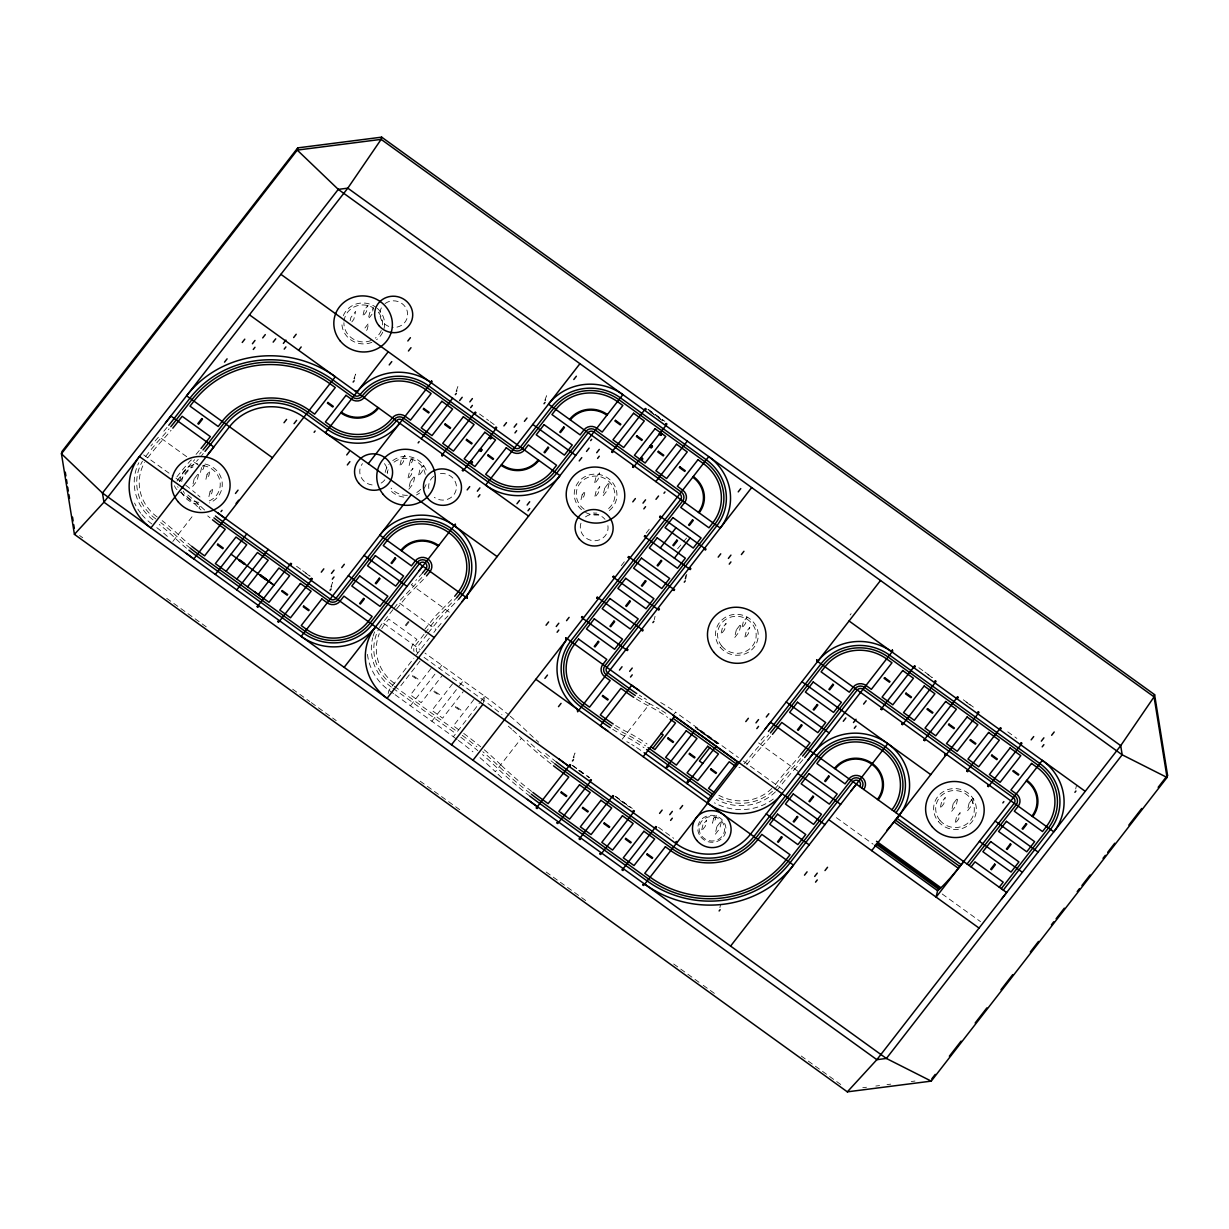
<?xml version="1.0" encoding="UTF-8"?>
<svg xmlns="http://www.w3.org/2000/svg" width="1229" height="1229" viewBox="0 0 1229 1229"><rect width="100%" height="100%" fill="white"/><g stroke="black" fill="none" stroke-linecap="round" stroke-linejoin="round"><path stroke-width="0.75" stroke-dasharray="5 3.75" d="M201.602 467.558L200.435 472.566L203.399 468.756L204.567 463.748L202.585 466.298M350.173 320.677L350.91 317.466L355.657 311.352L353.814 319.371L350.956 323.043M353.891 378.732L355.673 374.108L354.52 379.1M372.725 311.06L373.462 307.895L369.714 312.719L368.239 319.064L372.003 314.24M330.862 586.955L332.629 582.331L331.477 587.324M456.097 391.329L457.864 386.705L456.712 391.682M388.195 693.494L388.932 690.268L413.82 658.222M544.785 400.408L546.552 395.784L545.399 400.777M483.304 702.681L484.779 696.244L424.973 653.106M573.221 757.648L574.988 753.024L573.835 758.016M654.274 619.631L655.042 616.313M685.029 578.844L685.813 575.51M685.659 579.212L686.811 574.22M716.492 743.622L717.091 742.608L716.876 743.576L696.858 729.135M719.887 907.632L720.655 904.298M1075.682 788.987L1076.45 785.669M172.843 541.451L193.153 515.304M200.972 509.912A55.259 15.286 37.8 0 1 198.868 507.915L201.833 504.12M364.936 327.989L368.685 323.166L367.225 329.495L365.351 331.922M392.911 609.676L382.803 622.688L420.379 649.788M394.033 608.232L398.519 602.44L436.095 629.54L433.852 632.428M396.598 608.954L407.598 595.358L424.758 578.029M408.366 621.382L404.433 626.452L405.171 626.974L409.088 621.905M424.788 629.279L435.773 615.698L452.948 598.354M423.99 634.348L415.003 645.916A6.667 6.36 13 0 0 413.989 651.447M425.111 632.904L437.785 617.142L456.712 597.724M427.124 634.348L417.015 647.36A4.163 3.979 13 0 0 417.921 652.952M428.245 632.904L439.798 618.602L458.724 599.168M416.447 654.842L419.55 650.832M421.501 648.344L429.351 638.22M400.854 685.705L420.333 660.618M431.072 668.361L410.44 694.923L421.178 702.665L441.81 676.104M410.409 705.753L436.433 672.232M439.383 668.438L441.841 665.273M452.549 683.846L431.917 710.408L442.64 718.151L463.272 691.589M431.871 721.239L457.91 687.718M459.385 685.813L463.318 680.758M474.01 699.332L453.378 725.893L458.755 729.765M395.062 694.692L453.347 736.724L479.387 703.203M480.846 701.298L484.779 696.244M646.177 533.156L649.511 528.869M621.244 565.709L625.699 559.978M512.831 730.195A110.502 30.571 37.8 0 1 521.403 738.199L495.348 771.72A110.502 30.571 37.8 0 0 478.849 756.741M622.181 739.213L649.695 703.787A55.259 15.286 37.8 0 1 659.159 709.01M673.093 715.37L675.551 712.206L738.429 757.556M695.829 728.351L695.645 727.507M717.29 743.837L717.828 743.146L697.012 728.49M850.115 614.976L851.113 613.67M400.331 600.136L422.745 576.57M437.908 627.236L443.162 621.014M677.594 548.779L682.218 543.264M683.37 541.881L686.827 537.749M422.484 573.037L415.755 580.58M444.821 619.186L447.986 615.959M412.714 583.529L411.3 584.774L450.889 613.317M862.773 1087.726L866.491 1087.25M875.816 1086.052L879.549 1085.576M887 1084.623L890.733 1084.147M911.242 1081.52L914.975 1081.044M648.19 409.334L664.874 421.378M647.898 409.441L663.291 420.548M649.557 411.07L663.199 420.917M650.832 412.314L656.993 416.754M658.529 417.86L663.153 421.194M918.846 667.716L923.394 671.003M924.915 672.094L932.488 677.563M963.29 699.777L967.853 703.065M969.358 704.156L975.427 708.534M1007.749 731.854L1016.859 738.414M927.818 674.506L932.442 677.84M966.148 702.158L970.756 705.477M479.464 413.973L488.574 420.533M490.094 421.639L496.163 426.017M798.159 771.397L758.57 742.854A55.259 6.744 -54.2 0 0 766.681 733.544M836.381 817.669L873.189 844.215M942.197 893.99L980.527 921.642M743.315 761.089L782.904 789.632M695.798 727.307L718.55 743.714M697.166 729.043L716.891 743.268M186.7 456.696L158.94 436.679A55.259 6.744 -54.2 0 0 154.239 441.964M198.53 465.223L191.156 459.907A55.259 6.744 -54.2 0 0 175.901 478.142A9.171 8.741 13 0 0 175.255 479.095M143.685 454.914L172.936 475.992M175.901 478.142L182.153 482.659M424.051 657.377L482.321 699.409A110.502 30.571 37.8 0 1 501.939 714.495M296.573 566.292L301.12 569.565M302.641 570.671L310.23 576.14M572.637 765.421L589.336 777.45M615.591 796.392L632.274 808.421M658.529 827.363L673.692 838.301M305.575 573.098L310.184 576.432M572.361 765.529L589.29 777.742M615.299 796.5L630.692 807.607M578.567 770.445L584.635 774.808M619.984 800.309L629.094 806.885M394.401 686.32L457.28 731.67M392.927 688.209L455.805 733.575M393.541 693.586L388.932 690.268A53.339 50.85 13 0 1 367.363 653.198M79.593 535.506L82.712 537.749M166.683 598.323L208.684 628.603M292.656 689.177L309.769 701.529M311.321 702.65L336.208 720.593M420.18 781.168L462.165 811.447M546.152 872.022L588.138 902.301M673.676 963.997L701.667 984.199M703.218 985.32L715.662 994.292M801.2 1055.988L841.635 1085.146M205.074 464.04A21.415 20.417 13 0 1 222.157 482.214A21.415 20.417 13 0 1 209.544 502.922M198.606 504.32A21.415 20.417 13 0 1 181.37 491.892M179.68 481.384A21.415 20.417 13 0 1 197.654 463.732M203.015 465.668A19.372 18.466 13 0 1 220.022 481.584A19.372 18.466 13 0 1 208.715 501.125M198.837 502.384A19.372 18.466 13 0 1 183.244 491.139M181.708 481.63A19.372 18.466 13 0 1 193.122 466.928M385.061 303.578A13.918 13.273 13 0 1 407.091 310.66A13.918 13.273 13 0 1 392.251 327.313M388.733 326.422A13.918 13.273 13 0 1 382.557 306.052M377.303 308.341A21.415 20.417 13 0 1 376.612 339.68M371.849 342.353A21.415 20.417 13 0 1 341.862 322.582M343.306 315.653A21.415 20.417 13 0 1 375.859 307.204M381.251 330.509A19.372 18.466 13 0 1 375.337 338.129M371.02 340.541A19.372 18.466 13 0 1 343.905 322.674M344.012 321.061A19.372 18.466 13 0 1 373.247 307.834M378.302 312.166A19.372 18.466 13 0 1 382.449 325.839M453.347 736.739A110.502 30.571 37.8 0 1 457.08 739.474M458.325 740.396A110.502 30.571 37.8 0 1 472.965 751.825M484.779 696.259A110.502 30.571 37.8 0 1 509.129 715.263M510.281 716.261A110.502 30.571 37.8 0 1 526.811 731.24A110.502 30.571 37.8 0 0 538.717 742.239M384.846 479.817A13.918 13.273 13 0 1 379.239 484.026M372.126 484.933A13.918 13.273 13 0 1 362.432 463.656M384.462 463.625A13.918 13.273 13 0 1 387.442 473.457M440.412 473.611A13.918 13.273 13 0 1 456.036 490.217A13.918 13.273 13 0 1 434.329 497.361M428.813 488.543A13.918 13.273 13 0 1 433.837 476.253M426.064 484.625A21.415 20.417 13 0 1 423.375 489.265M419.519 493.044A21.415 20.417 13 0 1 416.431 494.964M403.819 497.115A21.415 20.417 13 0 1 389.485 489.311M385.184 472.428A21.415 20.417 13 0 1 388.902 464.393M392.758 460.598A21.415 20.417 13 0 1 426.893 472.366M420.687 489.311A19.372 18.466 13 0 1 415.448 493.228M407.413 495.318A19.372 18.466 13 0 1 391.068 488.113M387.181 472.842A19.372 18.466 13 0 1 388.118 469.77M394.033 462.15A19.372 18.466 13 0 1 425.234 474.379M607.909 525.689A13.918 13.273 13 0 1 592.67 540.637A13.918 13.273 13 0 1 581.225 522.371M585.48 516.902A13.918 13.273 13 0 1 605.006 519.329M581.517 509.697A21.415 20.417 13 0 1 580.365 479.924A21.415 20.417 13 0 1 611.443 481.184A21.415 20.417 13 0 1 608.969 510.803M598.861 514.874A21.415 20.417 13 0 1 582.961 510.834M584.174 509.282A19.372 18.466 13 0 1 581.056 482.091A19.372 18.466 13 0 1 609.538 482.06A19.372 18.466 13 0 1 607.694 509.252M596.879 513.077A19.372 18.466 13 0 1 593.499 512.939M660.664 702.512A55.259 15.286 37.8 0 1 675.551 712.206M646.515 699.455A55.259 15.286 37.8 0 1 644.119 698.103M641.692 696.674A55.259 15.286 37.8 0 1 639.218 695.153M649.695 703.802A55.259 15.286 37.8 0 1 637.759 697.058M661.632 710.531A55.259 15.286 37.8 0 1 666.61 713.772M636.284 698.948A55.259 15.286 37.8 0 0 648.221 705.692A55.259 15.286 37.8 0 1 667.654 717.398M614.177 727.414A55.259 15.286 37.8 0 0 626.114 734.159A55.259 15.286 37.8 0 1 645.548 745.865M612.703 729.319A55.259 15.286 37.8 0 0 624.639 736.063A55.259 15.286 37.8 0 1 644.073 747.754M615.652 725.525A55.259 15.286 37.8 0 0 627.589 732.269A55.259 15.286 37.8 0 1 647.022 743.96M626.821 741.655A55.259 15.286 37.8 0 1 629.217 743.007M631.66 744.436A55.259 15.286 37.8 0 1 634.118 745.957M636.607 747.539A55.259 15.286 37.8 0 1 641.615 750.919M771.827 788.465A44.167 42.109 13 0 1 718.796 795.255M775.53 784.317A55.259 6.744 -54.2 0 1 790.785 766.066A55.259 6.744 -54.2 0 0 800.632 754.652M774.654 789.11A46.671 44.49 13 0 0 777.542 785.761A55.259 6.744 -54.2 0 1 792.797 767.526A55.259 6.744 -54.2 0 0 802.645 756.096M772.549 791.169A46.671 44.49 13 0 1 717.598 797.329M746.571 764.853A9.171 8.741 13 0 0 747.34 763.992A55.259 6.744 -54.2 0 1 762.61 745.742M740.165 767.418A9.171 8.741 13 0 1 738.967 767.357M744.129 763.716A6.667 6.36 13 0 0 745.327 762.533A55.259 6.744 -54.2 0 1 760.597 744.298A55.259 6.744 -54.2 0 0 768.693 735.003M776.513 790.739A49.175 46.871 13 0 0 779.555 787.221A55.259 6.744 -54.2 0 1 794.81 768.97M775.422 791.845A49.175 46.871 13 0 1 716.399 799.388M773.302 799.065A53.339 50.85 13 0 1 714.402 802.844M802.906 759.676A55.259 6.744 -54.2 0 1 794.794 768.985M770.706 736.448A55.259 6.744 -54.2 0 1 762.594 745.757M392.865 685.214A46.671 44.49 13 0 1 378.824 628.818M379.531 627.543A46.671 44.49 13 0 1 381.927 623.856M394.34 683.309A44.167 42.109 13 0 1 379.285 633.688M381.727 628.726A44.167 42.109 13 0 1 384.815 624.132L388.748 619.078L416.923 639.403L412.99 644.457A9.171 8.741 13 0 0 411.223 649.803M529.899 796.162A110.502 30.571 37.8 0 1 497.791 768.555A110.502 30.571 37.8 0 0 482.459 754.575M530.145 793.304A110.502 30.571 37.8 0 1 499.266 766.666A110.502 30.571 37.8 0 0 482.782 751.687M460.783 737.231A110.502 30.571 37.8 0 1 477.789 750.627M462.258 735.326A110.502 30.571 37.8 0 1 476.898 746.771M531.619 791.415A110.502 30.571 37.8 0 1 500.741 764.761M554.955 763.9A110.502 30.571 37.8 0 1 527.057 740.304M556.43 761.995A110.502 30.571 37.8 0 1 543.187 751.349M551.038 763.885A110.502 30.571 37.8 0 1 521.373 738.199M501.724 777.727A110.502 30.571 37.8 0 1 495.348 771.72M508.33 726.201A110.502 30.571 37.8 0 1 511.725 729.196M463.732 733.436A110.502 30.571 37.8 0 1 480.739 746.833M484.257 749.782A110.502 30.571 37.8 0 1 500.771 764.761M391.39 687.103A49.175 46.871 13 0 1 372.71 637.697M373.109 636.207A49.175 46.871 13 0 1 374.63 631.86M145.698 456.374A55.259 6.744 -54.2 0 1 160.968 438.123A55.259 6.744 -54.2 0 0 169.064 428.829M147.71 457.818A55.259 6.744 -54.2 0 1 162.981 439.567A55.259 6.744 -54.2 0 0 171.077 430.273M157.235 516.994A44.167 42.109 13 0 1 144.623 462.411M155.76 518.884A46.671 44.49 13 0 1 142.441 461.213M176.961 489.664A9.171 8.741 13 0 1 174.503 485.747M178.097 487.345A6.667 6.36 13 0 1 177.59 486.653M177.068 481.031A6.667 6.36 13 0 1 177.913 479.587A55.259 6.744 -54.2 0 1 193.168 461.351M179.634 481.476A4.163 3.979 13 0 1 179.926 481.046A55.259 6.744 -54.2 0 1 195.181 462.795A55.259 6.744 -54.2 0 0 198.268 459.385M153.01 519.836A49.175 46.871 13 0 1 138.8 462.734M151.843 523.953A53.339 50.85 13 0 1 141.796 514.552M140.72 513.215A53.339 50.85 13 0 1 134.575 503.045M186.501 548.226A55.259 15.286 37.8 0 1 175.286 538.287A55.259 15.286 37.8 0 0 159.248 524.491M190.372 548.272A55.259 15.286 37.8 0 1 176.761 536.382A55.259 15.286 37.8 0 0 160.722 522.586M191.847 546.383A55.259 15.286 37.8 0 1 178.236 534.492A55.259 15.286 37.8 0 0 162.197 520.697M204.628 510.02A55.259 15.286 37.8 0 1 200.342 506.025A55.259 15.286 37.8 0 0 186.747 494.135M210.082 517.87A55.259 15.286 37.8 0 1 207.716 515.903M180.356 492.245A55.259 15.286 37.8 0 1 198.883 507.915M185.763 485.286A55.259 15.286 37.8 0 1 195.442 492.983M197.746 494.964A55.259 15.286 37.8 0 1 200.004 496.962M156.79 527.64A55.259 15.286 37.8 0 1 168.557 537.442M203.277 453.501A55.259 6.744 -54.2 0 1 201.556 455.56M201.264 452.057A55.259 6.744 -54.2 0 1 199.544 454.1M194.674 459.707A55.259 6.744 -54.2 0 1 193.153 461.367M199.252 450.597A55.259 6.744 -54.2 0 1 195.857 454.622M150.844 445.973A55.259 6.744 -54.2 0 1 152.565 443.93M167.052 427.369A55.259 6.744 -54.2 0 1 163.657 431.394M194.197 478.849L192.354 486.868L197.101 480.754L198.96 472.735L194.197 478.849M207.04 474.44L205.888 479.448L208.853 475.638L210.005 470.63L207.04 474.44M210.036 491.769L208.884 496.777L211.849 492.967L213.001 487.959L210.036 491.769M364.214 310.154L362.755 316.498L366.503 311.659L367.963 305.33L364.214 310.154M401.176 460.153L399.717 466.498L403.465 461.658L404.925 455.329L401.176 460.153M410.286 460.675L409.119 465.683L412.084 461.858L413.251 456.85L410.286 460.675M409.196 473.073L407.736 479.402L411.485 474.578L412.959 468.234L409.196 473.073M410.378 481.63L408.52 489.649L413.267 483.535L415.125 475.515L410.378 481.63M419.826 470.016L418.367 476.345L422.115 471.521L423.59 465.176L419.826 470.016M582.131 494.841L580.933 500.034L584.005 496.07L585.204 490.878L582.131 494.841M595.835 477.697L594.375 484.042L598.124 479.202L599.583 472.873L595.835 477.697M596.05 491.37L594.59 497.699L598.339 492.875L599.813 486.53L596.05 491.37M604.729 488.051L602.871 496.07L607.633 489.956L609.476 481.937L604.729 488.051M722.329 628.142L720.87 634.487L724.618 629.647L726.078 623.303L722.329 628.142M736.34 629.832L734.481 637.851L739.243 631.737L741.087 623.702L736.34 629.832M743.268 621.966L741.809 628.311L745.557 623.472L747.017 617.142L743.268 621.966M746.049 632.182L744.59 638.512L748.338 633.688L749.798 627.343L746.049 632.182M702.896 824.889L701.436 831.234L705.185 826.395L706.644 820.066L702.896 824.889M713.619 818.453L712.513 823.2L715.324 819.574L716.43 814.827L713.619 818.453M716.906 826.579L715.048 834.599L719.795 828.484L721.653 820.465L716.906 826.579M941.506 802.322L940.047 808.667L943.795 803.827L945.255 797.483L941.506 802.322M953.212 803.674L951.369 811.693L956.116 805.579L957.975 797.56L953.212 803.674M956.408 817.454L954.933 823.799L958.697 818.975L960.156 812.63L956.408 817.454M969.128 803.105L967.284 811.125L972.031 805.01L973.89 796.991L969.128 803.105M412.975 675.489L412.437 676.18L417.799 680.052L418.336 679.36L412.975 675.489M434.436 690.975L433.914 691.666L439.275 695.537L439.813 694.846L434.436 690.975M455.913 706.46L455.375 707.151L460.752 711.023L461.274 710.331L455.913 706.46M938.341 821.525A21.415 20.417 13 0 0 974.92 816.839A21.415 20.417 13 0 0 951.738 788.741A21.415 20.417 13 0 0 938.341 821.525M939.939 820.327A19.372 18.466 13 0 0 973.015 816.102A19.372 18.466 13 0 0 952.045 790.693A19.372 18.466 13 0 0 939.939 820.327M700.853 837.026A14.133 13.473 13 0 0 724.987 833.938A14.133 13.473 13 0 0 709.686 815.395A14.133 13.473 13 0 0 700.853 837.026M701.897 836.242A12.782 12.182 13 0 0 723.743 833.446A12.782 12.182 13 0 0 709.901 816.686A12.782 12.182 13 0 0 701.897 836.242M720.209 647.268A21.415 20.417 13 0 0 756.787 642.598A21.415 20.417 13 0 0 733.605 614.5A21.415 20.417 13 0 0 720.209 647.268M721.792 646.085A19.372 18.466 13 0 0 754.883 641.845A19.372 18.466 13 0 0 733.913 616.436A19.372 18.466 13 0 0 721.792 646.085"/><path stroke-width="1.5" d="M297.756 147.879L297.249 150.092L61.45 453.747L74.416 534.354L847.334 1091.844L931.244 1081.121L1167.043 777.465L1167.55 775.253L1154.584 694.646L381.666 137.156L297.756 147.879L61.957 451.535L61.45 453.747L102.468 493.029L886.386 1058.461L931.244 1081.121M258.52 606.296L257.921 607.31L257.26 606.465M257.184 606.773L257.798 605.774M381.666 137.156L381.144 139.369L347.792 188.16L103.943 502.185L74.416 534.354M291.565 563.742L290.966 564.756L290.305 563.911M290.228 564.219L290.843 563.22M279.26 621.259L278.66 622.258L278 621.428M277.923 621.736L278.537 620.737M312.304 578.705L311.705 579.704L311.045 578.874M310.968 579.182L311.582 578.183M442.947 455.083L442.332 456.082L441.672 455.237M441.61 455.56L442.21 454.546M475.992 412.529L475.377 413.528L474.717 412.683M474.655 413.005L475.254 412.007M463.686 470.046L463.072 471.045L462.427 470.2M462.35 470.523L462.949 469.509M471.245 463.794L472.474 462.227L470.799 461.013L472.474 462.227M480.478 448.631L482.183 449.722L480.923 451.412L479.279 450.091L480.923 451.412M488.958 437.708L490.632 438.922L491.877 437.232M496.731 427.492L496.117 428.491L495.456 427.646M495.395 427.969L495.994 426.955M613.179 451.535L612.564 452.533L611.904 451.704M611.842 452.011L612.441 451.012M537.641 807.622L537.027 808.621L536.366 807.776M536.305 808.098L536.904 807.084M582.869 617.019L582.269 618.033L581.609 617.188M581.532 617.496L582.147 616.497M598.062 597.463L597.448 598.477L596.787 597.632M596.726 597.939L597.325 596.941M646.224 408.98L645.609 409.979L644.948 409.149M644.872 409.457L645.486 408.458M633.918 466.498L633.304 467.496L632.643 466.651M632.582 466.974L633.181 465.975M570.671 765.068L570.072 766.066L569.411 765.221M614.316 576.539L613.701 577.538L613.041 576.693M569.334 765.544L569.949 764.546M612.979 577.015L613.578 576.017M558.381 822.57L557.766 823.584L557.106 822.739M557.044 823.046L557.643 822.047M641.446 460.368C645.271 458.786 638.235 456.082 642.675 458.786M651.186 447.755C647.253 444.452 652.015 450.183 652.399 446.173L650.74 444.975L652.399 446.173M629.494 556.983L628.895 557.981L628.234 557.136M628.157 557.459L628.772 556.46M660.864 435.373L659.22 434.052L660.864 435.373L662.078 433.791M666.963 423.944L666.348 424.942L665.688 424.097M665.626 424.42L666.226 423.421M645.747 536.044L645.148 537.058L644.488 536.213M644.411 536.52L645.025 535.521M591.426 780.031L590.811 781.029L590.15 780.185M590.074 780.507L590.688 779.493M580.58 838.593L579.965 839.591L579.305 838.746M579.243 839.069L579.842 838.055M628.004 649.573L627.389 650.571L626.744 649.742M626.667 650.049L627.266 649.05M660.941 516.487L660.326 517.501L659.666 516.656M659.604 516.963L660.203 515.965M643.182 630.016L642.583 631.03L641.922 630.185M641.845 630.492L642.46 629.494M613.624 796.039L613.01 797.037L612.349 796.192M612.288 796.515L612.887 795.516M601.319 853.556L600.704 854.554L600.044 853.709M599.982 854.017L600.582 853.018M659.435 609.092L658.836 610.091L658.176 609.246M658.099 609.569L658.713 608.555M674.629 589.536L674.014 590.534L673.369 589.69M673.292 590.012L673.891 589.014M634.364 811.002L633.749 812L633.089 811.155M633.027 811.478L633.626 810.464M690.882 568.597L690.268 569.611L689.623 568.766M689.546 569.073L690.145 568.075M623.518 869.564L622.903 870.562L622.243 869.717M622.181 870.04L622.78 869.041M706.06 549.04L705.461 550.054L704.801 549.209M704.724 549.517L705.338 548.518M666.625 766.619L667.27 767.464L667.885 766.466M667.147 765.944L667.808 766.773M656.563 827.009L655.948 828.008L655.287 827.163M655.226 827.486L655.825 826.487M644.257 884.527L643.643 885.525L642.997 884.68M642.921 885.003L643.52 883.989M688.086 782.12L687.364 781.583M687.288 781.905L687.887 780.891M688.624 781.429L687.825 781.214M676.764 842.664L676.027 842.126M675.965 842.449L676.564 841.435M677.302 841.973L676.488 841.757M737.968 762.118A4.163 3.979 13 0 1 737.508 761.826L708.518 799.157L707.597 803.167A53.339 50.85 13 0 0 781.982 793.657M882.314 708.826L881.7 709.824L881.055 708.979M880.978 709.302L881.577 708.303M915.359 666.272L914.745 667.27L914.084 666.441M914.023 666.748L914.622 665.749M903.054 723.789L902.439 724.787L901.794 723.942M901.717 724.265L902.316 723.251M936.099 681.235L935.484 682.233L934.839 681.388M934.762 681.711L935.361 680.712M925.253 739.797L924.638 740.795L923.993 739.966M923.916 740.273L924.515 739.274M958.297 697.242L957.683 698.241L957.038 697.411M956.961 697.719L957.56 696.72M945.454 755.451L944.732 754.913M944.655 755.236L945.27 754.222M945.992 754.76L945.193 754.545M979.037 712.206L978.422 713.204L977.777 712.359M977.7 712.682L978.299 711.683M963.705 861.575L958.374 868.304A61.127 7.466 -54.2 0 1 940.922 887.753L937.589 890.672L936.114 897.109L1042.3 760.352A53.339 50.85 13 0 1 1053.806 831.818L817.638 661.463A53.339 50.85 13 0 1 892.008 651.954L750.535 834.138A53.339 50.85 13 0 1 676.15 843.662L139.415 456.512A53.339 50.85 13 0 0 150.906 527.963L229.5 426.755A53.339 50.85 13 0 1 303.886 417.23L497.115 556.614M968.191 770.767L967.592 771.766L966.931 770.936M966.854 771.244L967.469 770.245M1001.236 728.213L1000.621 729.212L999.976 728.382M999.899 728.689L1000.498 727.691M988.93 785.73L988.331 786.729L987.67 785.884M987.594 786.207L988.208 785.208M1021.975 743.176L1021.376 744.175L1020.715 743.33M1020.638 743.653L1021.253 742.654M1154.584 694.646L1154.062 696.858L1120.71 745.65L876.861 1059.675L847.334 1091.844M224.523 362.14L227.088 358.853M242.236 342.461L244.786 339.173M252.421 343.751L254.987 340.448M253.266 349.466L254.971 347.269M262.714 337.898L265.28 334.595M273.161 342.123L275.726 338.835M283.361 343.413L285.911 340.11M284.206 349.128L285.911 346.931M293.654 337.56L296.204 334.257M298.601 350.265L301.166 346.962M284.007 422.73L286.572 419.427M221.02 511.617L222.034 510.327M235.476 493.459L238.042 490.156M294.054 423.636L296.604 420.349M236.076 503.46L238.641 500.172M314.117 432.316L315.116 431.01M353.122 382.065L354.136 380.775M355.335 391.175L356.594 391.022L356.072 391.713M215.321 574.435L246.752 533.939M388.241 351.755L325.362 432.716A53.339 50.85 13 0 0 399.732 423.206M226.09 571.347L246.722 544.77L235.983 537.027L215.352 563.604L269.028 602.318L289.66 575.74L278.922 567.998L258.29 594.575M389.209 364.921L391.774 361.618M407.844 340.986L410.409 337.683M408.443 350.987L410.993 347.699M236.828 579.089L257.46 552.512L268.199 560.255L247.551 586.832M236.782 589.92L268.229 549.424M346.732 454.945L349.282 451.642M347.331 464.946L349.881 461.658M258.259 605.405L289.691 564.91M368.301 463.702L431.179 382.726A53.339 50.85 13 0 0 356.794 392.235M455.329 394.647L456.328 393.357M279.72 620.891L311.167 580.395M418.137 442.901L419.15 441.595M421.209 438.692L452.641 398.211M321.276 572.161L323.826 568.858M459.631 400.593L462.196 397.29M331.461 573.436L334.027 570.148M332.306 579.151L334.011 576.954M469.831 401.868L472.382 398.58M341.754 567.583L344.32 564.28M470.676 407.598L472.382 405.401M330.094 590.289L331.093 588.983M411.239 494.672L301.197 636.376A53.339 50.85 13 0 0 375.582 626.851A53.339 50.85 13 0 0 387.074 698.318L622.873 394.663A53.339 50.85 13 0 0 548.503 404.172L720.255 528.071A53.339 50.85 13 0 0 708.749 456.604L472.95 760.259M442.67 454.177L474.117 413.697M464.147 469.662L495.579 429.182M503.921 425.91L506.486 422.607M514.121 427.185L516.672 423.897M467.158 489.91L469.724 486.623M514.966 432.915L516.672 430.703M524.414 421.332L526.98 418.044M544.017 403.742L545.015 402.436M477.344 491.201L479.909 487.898M344.135 667.347L454.177 525.643A53.339 50.85 13 0 1 465.683 597.094L462.073 601.596M579.934 363.692L485.609 485.148A53.339 50.85 13 0 0 559.994 475.638L280.888 274.313M478.204 496.915L479.909 494.719M573.805 379.515L576.37 376.212M516.948 503.767L519.514 500.464M527.149 505.042L529.699 501.755M527.994 510.757L529.699 508.56M590.673 440.612L591.687 439.306M579.212 460.921L581.778 457.634M586.525 451.427L589.09 448.124M596.71 452.702L599.276 449.415M597.571 458.417L599.276 456.22M612.902 450.628L644.349 410.148M634.379 466.114L665.811 425.633M632.797 501.862L635.362 498.559M451.489 744.774L482.92 704.278M655.84 481.599L687.288 441.119M546.06 625.238L548.626 621.935M642.997 503.137L645.548 499.85M643.842 508.867L645.548 506.655M556.245 626.513L558.811 623.226M655.979 499.312L658.544 496.009M663.983 493.244L664.981 491.953M557.106 632.244L558.811 630.047M566.554 620.66L569.104 617.373M544.908 678.377L547.473 675.074M660.296 547.98L676.027 527.733M558.488 706.66L561.054 703.372M674.383 558.15L690.114 537.903M738.23 491.877L740.78 488.589M751.687 487.575L578.782 710.254A53.339 50.85 13 0 1 567.276 638.803L824.92 824.628M652.876 622.596L653.889 621.306M684.261 582.177L685.275 580.871M619.477 670.066L622.028 666.763M629.663 671.341L632.228 668.054M718.182 557.136L720.747 553.833M630.508 677.056L632.228 674.859M728.382 558.412L730.932 555.109M572.453 760.966L573.451 759.676M631.691 685.26L600.244 725.74A55.259 15.286 37.8 0 0 607.756 730.886M729.227 564.126L730.932 561.93M741.364 554.571L743.929 551.283M558.842 822.201L590.273 781.721M580.303 837.686L611.75 797.206M643.182 756.711L674.629 716.23M652.876 748.154L663.199 734.881L660.956 733.252M665.58 768.171L694.569 730.856M601.78 853.172L633.212 812.692M709.732 747.708L699.409 760.997L702.773 763.424M659.574 813.398L662.124 810.095M687.057 783.672L716.031 746.341M623.241 868.657L654.688 828.177M669.759 814.673L672.324 811.386M745.788 721.592L748.353 718.289M670.604 820.388L672.309 818.191M680.052 808.82L682.617 805.517M755.989 722.867L758.539 719.579M756.834 728.597L758.539 726.385M766.281 717.014L768.847 713.726M880.517 580.487L644.718 884.143A106.693 101.684 13 0 0 793.473 865.108L535.844 679.284M810.065 750.75L857.227 690.022A4.163 3.979 13 0 1 863.035 689.269L1013.326 797.682A4.163 3.979 13 0 1 1014.217 803.259L967.054 863.987M843.278 721.269L845.829 717.982M863.603 704.079L866.153 700.791M853.464 722.56L856.029 719.257M854.309 728.275L856.014 726.078M719.119 910.966L720.133 909.66M882.038 707.919L913.485 667.439M730.594 946.084L887.799 743.653A53.339 50.85 13 0 1 899.29 815.119L893.959 821.848A61.127 7.466 -54.2 0 1 886.754 830.435M903.515 723.405L934.962 682.925M804.503 875.156L807.069 871.853M814.689 876.431L817.254 873.128M924.991 738.89L956.423 698.41M815.549 882.145L817.254 879.949M824.997 870.578L827.547 867.275M871.699 850.652L977.9 713.895M967.93 769.861L999.361 729.381M989.391 785.346L1020.838 744.866M1031.146 739.858L1033.697 736.57M1041.332 741.148L1043.897 737.846M1042.177 746.863L1043.897 744.666M1051.64 735.28L1054.19 731.992M1002.849 802.921L1003.847 801.631M969.066 865.446L1016.229 804.718A6.667 6.36 13 0 0 1014.801 795.777L864.509 687.38A6.667 6.36 13 0 0 855.2 688.563L808.052 749.291A55.259 6.744 -54.2 0 1 802.645 756.096M971.079 866.891L975.012 861.836L1003.202 882.161L999.269 887.215M1074.914 792.321L1075.928 791.015M1001.282 888.675L1048.445 827.947A46.671 44.49 13 0 0 1038.367 765.406L888.091 657.008A46.671 44.49 13 0 0 823 665.335L775.837 726.062A55.259 6.744 -54.2 0 1 770.429 732.868M1003.294 890.119L1050.457 829.391A49.175 46.871 13 0 0 1039.842 763.516L889.566 655.118A49.175 46.871 13 0 0 820.987 663.89L773.824 724.618A55.259 6.744 -54.2 0 1 768.417 731.424M931.751 1078.908L935.269 1074.376M949.356 1056.233L961.078 1041.132M975.165 1023.004L986.887 1007.903M1000.959 989.775L1012.696 974.658M1030.301 951.999L1038.505 941.429M1051.409 924.807L1053.76 921.781M1056.11 918.77L1064.314 908.185M1077.218 891.578L1079.569 888.552M1081.919 885.525L1090.123 874.956M1103.027 858.334L1105.378 855.323M1107.728 852.296L1114.764 843.232M1128.836 825.105L1141.741 808.482M1158.164 787.328L1167.55 775.253M899.29 815.119L896.847 818.237L961.262 864.694M422.73 566.123L419.135 570.625M422.484 573.037L426.094 568.551A4.163 3.979 13 0 0 425.188 562.959A4.163 3.979 13 0 0 419.381 563.712L372.218 624.44A49.175 46.871 13 0 1 303.655 633.212L196.302 555.785A55.259 15.286 37.8 0 1 188.897 550.177M424.497 574.496L428.107 569.995A6.667 6.36 13 0 0 426.663 561.069A6.667 6.36 13 0 0 417.368 562.252L370.206 622.98A46.671 44.49 13 0 1 305.13 631.307L197.777 553.88A55.259 15.286 37.8 0 1 190.372 548.272M426.509 575.94L430.119 571.454A9.171 8.741 13 0 0 428.138 559.164A9.171 8.741 13 0 0 415.356 560.808L411.423 565.862L383.248 545.538L387.181 540.483A44.167 42.109 13 0 1 448.769 532.603A44.167 42.109 13 0 1 458.294 591.779L454.699 596.265M456.712 597.724L460.307 593.223A46.671 44.49 13 0 0 450.244 530.698A46.671 44.49 13 0 0 385.169 539.024L338.006 599.752A6.667 6.36 13 0 1 328.711 600.95L221.358 523.523A55.259 15.286 37.8 0 1 213.954 517.916M458.724 599.168L462.319 594.682A49.175 46.871 13 0 0 451.719 528.808A49.175 46.871 13 0 0 383.156 537.58L335.993 598.308A4.163 3.979 13 0 1 330.186 599.045L222.833 521.618A55.259 15.286 37.8 0 1 215.428 516.011M849.07 620.983L1085.238 791.322M532.771 424.42L575.71 455.391M661.601 517.332L704.54 548.303M645.87 537.58L688.808 568.551M630.154 557.828L673.093 588.799M801.922 681.711L930.737 774.623M995.152 821.08L1038.09 852.05M249.441 314.808L528.562 516.119M614.439 578.06L657.377 609.031M786.191 701.959L829.129 732.93M979.421 841.327L1022.359 872.298M598.723 598.308L641.661 629.279M895.403 820.05L959.803 866.506M893.959 821.848L958.374 868.304M582.992 618.556L625.93 649.526M797.698 773.41L840.636 804.38M876.507 841.297L940.922 887.753M877.076 843.309L939.939 888.659M876.139 844.123L939.017 889.473M874.71 845.322L937.589 890.672M828.761 819.682L979.052 928.079M673.093 715.37L737.508 761.826M673.154 718.366L736.033 763.731A6.667 6.36 13 0 0 736.77 764.192M670.143 719.165L675.52 723.036L654.888 749.598L650.633 746.541M272.454 457.726L186.562 395.784A106.693 101.684 13 0 1 335.333 376.75L193.844 558.949A55.259 15.286 37.8 0 1 186.439 553.342M465.683 597.094L379.792 535.153A53.339 50.85 13 0 1 454.177 525.643M766.251 813.905L809.189 844.876M713.926 792.198L708.565 788.327L729.196 761.75L734.558 765.621A9.171 8.741 13 0 0 735.572 766.251M648.052 747.631L712.451 794.088M646.577 749.536L710.976 795.993M644.119 752.686L708.518 799.157M364.076 555.4L407.014 586.371M348.36 575.648L434.236 637.59M231.037 554.187L273.975 585.158A162.013 44.828 37.8 0 1 267.016 579.98L264.742 578.26M254.434 591.548L256.707 593.269A162.013 44.828 37.8 0 0 263.667 598.446M65.275 472.151L65.89 475.9M66.489 479.648L67.088 483.412M67.687 487.16L68.302 490.909M68.901 494.657L69.5 498.406M72.526 517.148L73.126 520.896M73.725 524.645L74.324 528.393M531.374 794.257A110.502 30.571 37.8 0 0 541.298 801.646L648.651 879.088A100.025 95.34 13 0 0 788.112 861.237L850.99 780.277A6.667 6.36 13 0 1 860.285 779.078A6.667 6.36 13 0 1 861.729 788.019M532.848 792.367A110.502 30.571 37.8 0 0 542.772 799.741L548.134 803.628L568.766 777.066L563.404 773.195A110.502 30.571 37.8 0 1 553.48 765.79M529.899 796.162A110.502 30.571 37.8 0 0 539.823 803.536L647.176 880.978A102.514 97.721 13 0 0 790.124 862.697L853.003 781.721A4.163 3.979 13 0 1 858.81 780.983A4.163 3.979 13 0 1 859.716 786.56M527.441 799.326A110.502 30.571 37.8 0 0 537.365 806.7L568.812 766.235A110.502 30.571 37.8 0 1 558.888 758.831M554.955 763.9A110.502 30.571 37.8 0 0 564.879 771.274L672.232 848.717A60.006 57.195 13 0 0 755.896 838.009L818.775 757.033A46.671 44.49 13 0 1 883.866 748.722A46.671 44.49 13 0 1 893.929 811.248M556.43 761.995A110.502 30.571 37.8 0 0 566.354 769.385L673.707 846.827A57.517 54.813 13 0 0 753.884 836.565L816.763 755.589A49.175 46.871 13 0 1 885.341 746.817A49.175 46.871 13 0 1 895.941 812.692M891.916 809.788A44.167 42.109 13 0 0 882.391 750.612A44.167 42.109 13 0 0 820.803 758.493L816.87 763.547L845.045 783.872L848.978 778.817A9.171 8.741 13 0 1 861.759 777.189A9.171 8.741 13 0 1 863.741 789.464M835.244 768.924A26.224 24.995 13 0 1 871.807 764.238A26.224 24.995 13 0 1 877.46 799.357M834.522 768.386A27.13 25.855 13 0 1 872.344 763.547A27.13 25.855 13 0 1 878.197 799.895M856.352 784.148A61.127 7.466 -54.2 0 1 851.175 790.677M887.799 743.653A53.339 50.85 13 0 0 813.414 753.162A55.259 6.744 -54.2 0 1 808.006 759.968M1026.323 780.937A26.224 24.995 13 0 1 1031.976 816.056M1026.845 780.246A27.13 25.855 13 0 1 1032.698 816.594M401.637 550.899A26.224 24.995 13 0 1 438.185 546.229M400.9 550.377A27.13 25.855 13 0 1 438.722 545.538M377.902 407.46A26.224 24.995 13 0 1 341.339 412.13M378.624 407.982A27.13 25.855 13 0 1 340.802 412.821M538.164 459.892A26.224 24.995 13 0 1 501.601 464.562M538.886 460.414A27.13 25.855 13 0 1 501.063 465.253M570.333 419.934A26.224 24.995 13 0 1 606.88 415.248M569.595 419.396A27.13 25.855 13 0 1 607.418 414.557M692.772 477.19A26.224 24.995 13 0 1 698.425 512.309M693.31 476.499A27.13 25.855 13 0 1 699.147 512.846M635.27 695.46A55.259 15.286 37.8 0 1 627.758 690.314L606.281 674.829A6.667 6.36 13 0 1 604.852 665.903L714.894 524.199A46.671 44.49 13 0 0 704.832 461.658L618.94 399.717A46.671 44.49 13 0 0 553.864 408.043L522.417 448.539A6.667 6.36 13 0 1 513.123 449.722L427.246 387.78A46.671 44.49 13 0 0 362.171 396.107A6.667 6.36 13 0 1 352.861 397.29L331.4 381.804A100.025 95.34 13 0 0 191.939 399.655L176.208 419.903A55.259 6.744 -54.2 0 1 170.816 426.693M636.745 693.571A55.259 15.286 37.8 0 1 629.233 688.409L607.756 672.939A4.163 3.979 13 0 1 606.865 667.347L716.906 525.643A49.175 46.871 13 0 0 706.291 459.769L620.415 397.827A49.175 46.871 13 0 0 551.852 406.599L520.405 447.079A4.163 3.979 13 0 1 514.598 447.832L428.721 385.891A49.175 46.871 13 0 0 360.143 394.663A4.163 3.979 13 0 1 354.336 395.4L332.875 379.915A102.514 97.721 13 0 0 189.927 398.196L174.195 418.444A55.259 6.744 -54.2 0 1 168.803 425.249M611.689 725.832A55.259 15.286 37.8 0 1 604.176 720.67L582.7 705.2A46.671 44.49 13 0 1 572.637 642.675L682.679 500.971A6.667 6.36 13 0 0 681.25 492.03L595.358 430.089A6.667 6.36 13 0 0 586.064 431.271L554.632 471.767A46.671 44.49 13 0 1 489.541 480.093L403.665 418.152A6.667 6.36 13 0 0 394.371 419.335A46.671 44.49 13 0 1 329.28 427.661L307.818 412.176A60.006 57.195 13 0 0 224.139 422.884L208.423 443.131A55.259 6.744 -54.2 0 1 203.015 449.922M613.163 723.927A55.259 15.286 37.8 0 1 605.651 718.781L600.29 714.909L620.922 688.348L626.283 692.219A55.259 15.286 37.8 0 0 633.795 697.365M610.214 727.722A55.259 15.286 37.8 0 1 602.702 722.575L581.225 707.09A49.175 46.871 13 0 1 570.625 641.215L680.666 499.512A4.163 3.979 13 0 0 679.775 493.935L593.899 431.978A4.163 3.979 13 0 0 588.077 432.731L556.645 473.211A49.175 46.871 13 0 1 488.067 481.983L402.19 420.041A4.163 3.979 13 0 0 396.383 420.794A49.175 46.871 13 0 1 327.805 429.566L306.344 414.081A57.517 54.813 13 0 0 226.151 424.328L210.436 444.575A55.259 6.744 -54.2 0 1 205.028 451.381M639.188 690.406A55.259 15.286 37.8 0 1 631.691 685.244M810.065 750.75A55.259 6.744 -54.2 0 1 804.657 757.556M765.068 728.997A55.259 6.744 -54.2 0 0 770.475 722.191L1006.643 892.546A61.127 7.466 -54.2 0 1 1001.466 899.075M772.442 734.327A55.259 6.744 -54.2 0 0 777.849 727.522L781.782 722.452L809.972 742.792L806.04 747.846A55.259 6.744 -54.2 0 1 800.632 754.652M225.291 518.454A55.259 15.286 37.8 0 1 217.886 512.846M191.847 546.383A55.259 15.286 37.8 0 0 199.252 551.975L204.613 555.861L225.245 529.284L219.883 525.413A55.259 15.286 37.8 0 1 212.479 519.806M165.439 422.822A55.259 6.744 -54.2 0 0 170.846 416.017L213.785 447.003A55.259 6.744 -54.2 0 1 208.377 453.793M172.828 428.153A55.259 6.744 -54.2 0 0 178.236 421.347L182.153 416.293L210.343 436.618L206.411 441.672A55.259 6.744 -54.2 0 1 201.003 448.477M470.292 462.119L471.767 462.688L470.292 462.119M479.986 449.614L481.461 450.198L479.986 449.614M489.695 437.125L491.17 437.693L489.695 437.125M640.524 458.571L641.984 459.154L640.524 458.571M650.218 446.081L651.693 446.649L650.218 446.081M659.927 433.576L661.402 434.16L659.927 433.576M338.267 189.374L102.468 493.029L103.943 502.185L876.861 1059.675L886.386 1058.461L1122.185 754.806L1120.71 745.65L347.792 188.16L338.267 189.374L297.249 150.092L381.144 139.369L1154.062 696.858L1167.043 777.465L1122.185 754.806L338.267 189.374M193.952 401.1L190.019 406.169L218.194 426.494L222.126 421.424A62.51 59.591 13 0 1 309.293 410.271L314.655 414.142L335.287 387.581L329.925 383.709A97.521 92.958 13 0 0 193.952 401.1M201.771 418.597L197.854 423.652L198.576 424.189L202.508 419.12L201.771 418.597M217.886 544.155L217.349 544.846L222.726 548.718L223.248 548.026L217.886 544.155M327.928 402.451L327.39 403.143L332.752 407.014L333.289 406.323L327.928 402.451M346.025 395.323L325.393 421.9L330.755 425.772A44.167 42.109 13 0 0 392.358 417.891A9.171 8.741 13 0 1 405.14 416.247L410.501 420.118L431.133 393.557L425.772 389.685A44.167 42.109 13 0 0 364.183 397.566A9.171 8.741 13 0 1 351.386 399.195L346.025 395.323M239.363 559.641L238.825 560.332L244.187 564.203L244.725 563.512L239.363 559.641M260.825 575.126L260.287 575.817L265.664 579.689L266.186 578.997L260.825 575.126M431.517 380.821L431.717 382.035L431.517 380.821M282.301 590.611L281.764 591.303L287.125 595.174L287.663 594.498L282.301 590.611M423.775 408.427L423.237 409.119L428.614 412.99L429.136 412.299L423.775 408.427M300.398 583.483L279.766 610.06L290.505 617.803L311.137 591.226L300.398 583.483M441.872 401.299L421.24 427.861L431.978 435.604L452.61 409.042L441.872 401.299M303.763 606.112L303.225 606.788L308.602 610.659L309.14 609.983L303.763 606.112M445.251 423.913L444.714 424.604L450.075 428.475L450.613 427.784L445.251 423.913M321.86 598.969L301.228 625.546L306.605 629.417A44.167 42.109 13 0 0 368.193 621.536L372.126 616.466L343.951 596.142L340.018 601.211A9.171 8.741 13 0 1 327.237 602.84L321.86 598.969M463.348 416.785L442.717 443.346L453.44 451.089L474.087 424.527L463.348 416.785M359.667 575.909L351.801 586.018L379.991 606.358L387.842 596.234L359.667 575.909M375.383 555.662L367.532 565.786L395.707 586.11L403.573 575.986L375.383 555.662M466.713 439.398L466.175 440.09L471.552 443.961L472.09 443.27L466.713 439.398M484.81 432.27L464.178 458.832L474.916 466.574L495.548 440.013L484.81 432.27M363.569 598.462L359.636 603.516L360.374 604.038L364.291 598.984L363.569 598.462M379.285 578.214L375.352 583.268L376.089 583.806L380.022 578.736L379.285 578.214M395.001 557.966L391.083 563.036L391.805 563.558L395.738 558.488L395.001 557.966M488.19 454.884L487.652 455.575L493.013 459.446L493.551 458.755L488.19 454.884M506.287 447.755L485.655 474.317L491.016 478.189A44.167 42.109 13 0 0 552.62 470.308L556.553 465.253L528.362 444.929L524.43 449.983A9.171 8.741 13 0 1 511.648 451.627L506.287 447.755M455.252 524.261L455.437 525.474L455.252 524.261M544.078 424.681L536.228 434.805L564.403 455.129L572.268 445.006L544.078 424.681M555.877 409.503L551.944 414.557L580.119 434.882L584.052 429.827A9.171 8.741 13 0 1 596.833 428.184L602.21 432.055L622.842 405.493L617.465 401.622A44.167 42.109 13 0 0 555.877 409.503M547.98 447.233L544.048 452.287L544.785 452.825L548.718 447.755L547.98 447.233M563.712 426.985L559.779 432.055L560.501 432.577L564.434 427.523L563.712 426.985M466.943 596.941L467.143 598.154L466.943 596.941M615.468 420.364L614.946 421.055L620.307 424.927L620.845 424.235L615.468 420.364M633.58 413.236L612.948 439.798L623.671 447.54L644.303 420.979L633.58 413.236M636.945 435.849L636.407 436.541L641.768 440.412L642.306 439.721L636.945 435.849M655.042 428.721L634.41 455.283L645.148 463.026L665.78 436.464L655.042 428.721M658.406 451.335L657.884 452.026L663.245 455.898L663.783 455.206L658.406 451.335M676.518 444.207L655.887 470.768L666.61 478.527L687.241 451.949L676.518 444.207M679.883 466.82L679.345 467.512L684.722 471.383L685.244 470.692L679.883 466.82M697.98 459.692L677.348 486.269L682.725 490.141A9.171 8.741 13 0 1 684.691 502.415L680.758 507.469L708.949 527.794L712.881 522.74A44.167 42.109 13 0 0 703.357 463.563L697.98 459.692M565.816 637.743L566.016 638.957L565.816 637.743M578.582 639.065L574.65 644.119A44.167 42.109 13 0 0 584.174 703.295L589.551 707.167L610.183 680.605L604.806 676.733A9.171 8.741 13 0 1 602.84 664.443L606.773 659.389L578.582 639.065M594.314 618.817L586.448 628.941L614.623 649.265L622.488 639.141L594.314 618.817M610.03 598.569L602.164 608.693L630.339 629.018L638.204 618.894L610.03 598.569M625.745 578.321L617.88 588.445L646.07 608.77L653.92 598.661L625.745 578.321M641.461 558.089L633.611 568.213L661.786 588.537L669.651 578.413L641.461 558.089M657.192 537.841L649.327 547.965L677.502 568.29L685.367 558.166L657.192 537.841M672.908 517.593L665.043 527.717L693.217 548.042L701.083 537.918L672.908 517.593M598.2 641.369L594.283 646.423L595.005 646.961L598.938 641.891L598.2 641.369M613.932 621.121L609.999 626.191L610.721 626.713L614.654 621.644L613.932 621.121M629.647 600.873L625.715 605.943L626.452 606.465L630.369 601.411L629.647 600.873M645.363 580.641L641.43 585.695L642.168 586.218L646.101 581.163L645.363 580.641M661.079 560.393L657.162 565.448L657.884 565.985L661.817 560.916L661.079 560.393M676.81 540.145L672.877 545.215L673.6 545.737L677.532 540.683L676.81 540.145M692.526 519.913L688.593 524.967L689.331 525.49L693.248 520.435L692.526 519.913M577.507 710.423L577.707 711.637L577.507 710.423M602.809 695.476L602.287 696.167L607.648 700.038L608.186 699.347L602.809 695.476M561.407 791.937L560.87 792.628L566.231 796.5L566.769 795.808L561.407 791.937M579.504 784.809L558.872 811.37L569.611 819.113L590.243 792.551L579.504 784.809M582.869 807.422L582.346 808.114L587.708 811.985L588.245 811.294L582.869 807.422M600.981 800.294L580.349 826.856L591.072 834.599L611.704 808.037L600.981 800.294M668.146 737.907L667.624 738.598L672.985 742.47L673.523 741.778L668.146 737.907M604.345 822.908L603.808 823.599L609.185 827.47L609.707 826.779L604.345 822.908M686.258 730.779L665.626 757.356L676.349 765.099L696.981 738.521L686.258 730.779M622.442 815.779L601.811 842.341L612.549 850.084L633.181 823.522L622.442 815.779M689.623 753.392L689.085 754.084L694.462 757.955L694.984 757.264L689.623 753.392M625.822 838.393L625.284 839.084L630.646 842.956L631.184 842.264L625.822 838.393M707.72 746.264L687.088 772.841L697.826 780.584L718.458 754.007L707.72 746.264M643.919 831.265L623.287 857.827L634.01 865.569L654.658 839.008L643.919 831.265M711.099 768.878L710.562 769.569L715.923 773.44L716.461 772.749L711.099 768.878M647.284 853.878L646.746 854.57L652.123 858.441L652.66 857.75L647.284 853.878M665.381 846.75L644.749 873.312L650.126 877.183A97.521 92.958 13 0 0 786.099 859.793L790.032 854.723L761.842 834.399L757.909 839.468A62.51 59.591 13 0 1 670.757 850.622L665.381 846.75M816.717 659.727L816.901 660.941L816.717 659.727M797.498 702.22L789.648 712.344L817.823 732.668L825.688 722.544L797.498 702.22M813.229 681.972L805.364 692.096L833.539 712.421L841.404 702.297L813.229 681.972M825.012 666.794L821.08 671.848L849.27 692.173L853.187 687.119A9.171 8.741 13 0 1 865.984 685.475L871.346 689.346L891.977 662.784L886.616 658.913A44.167 42.109 13 0 0 825.012 666.794M801.4 724.772L797.467 729.826L798.205 730.349L802.138 725.294L801.4 724.772M817.131 704.524L813.199 709.579L813.921 710.116L817.853 705.047L817.131 704.524M832.847 684.276L828.914 689.346L829.652 689.868L833.569 684.814L832.847 684.276M892.346 650.049L892.546 651.262L892.346 650.049M777.573 814.166L769.707 824.29L797.882 844.615L805.748 834.491L777.573 814.166M793.289 793.919L785.423 804.043L813.598 824.367L821.464 814.243L793.289 793.919M809.005 773.671L801.139 783.795L829.329 804.119L837.179 793.995L809.005 773.671M884.619 677.655L884.081 678.347L889.443 682.218L889.98 681.527L884.619 677.655M902.716 670.527L882.084 697.089L892.822 704.832L913.454 678.27L902.716 670.527M781.46 836.719L777.542 841.773L778.264 842.295L782.197 837.241L781.46 836.719M797.191 816.471L793.258 821.525L793.98 822.063L797.913 816.993L797.191 816.471M812.907 796.223L808.974 801.293L809.711 801.815L813.629 796.761L812.907 796.223M828.623 775.975L824.69 781.045L825.427 781.567L829.36 776.513L828.623 775.975M906.08 693.141L905.543 693.832L910.919 697.703L911.457 697.012L906.08 693.141M924.177 686.012L903.545 712.574L914.284 720.317L934.916 693.755L924.177 686.012M927.557 708.626L927.019 709.317L932.381 713.189L932.919 712.497L927.557 708.626M945.654 701.498L925.022 728.06L935.761 735.802L956.392 709.241L945.654 701.498M949.018 724.111L948.481 724.803L953.858 728.674L954.395 727.983L949.018 724.111M967.115 716.983L946.484 743.545L957.222 751.288L977.854 724.726L967.115 716.983M970.495 739.597L969.958 740.288L975.319 744.159L975.857 743.468L970.495 739.597M988.592 732.469L967.96 759.03L978.699 766.773L999.331 740.211L988.592 732.469M991.957 755.082L991.434 755.774L996.796 759.645L997.333 758.954L991.957 755.082M1010.069 747.954L989.437 774.516L1000.16 782.274L1020.792 755.697L1010.069 747.954M1013.433 770.568L1012.896 771.259L1018.273 775.13L1018.795 774.439L1013.433 770.568M1031.53 763.439L1010.899 790.017L1016.275 793.888A9.171 8.741 13 0 1 1018.242 806.163L1014.309 811.217L1042.499 831.541L1046.417 826.487A44.167 42.109 13 0 0 1036.907 767.311L1031.53 763.439M990.728 841.588L982.877 851.712L1011.052 872.037L1018.918 861.913L990.728 841.588M1006.459 821.341L998.593 831.465L1026.768 851.789L1034.634 841.665L1006.459 821.341M994.63 864.141L990.697 869.195L991.434 869.733L995.367 864.663L994.63 864.141M1010.361 843.893L1006.428 848.962L1007.15 849.485L1011.083 844.431L1010.361 843.893M1026.077 823.66L1022.144 828.715L1022.881 829.237L1026.799 824.183L1026.077 823.66M932.074 826.625A29.342 27.96 13 0 0 982.186 820.219A29.342 27.96 13 0 0 950.416 781.736A29.342 27.96 13 0 0 932.074 826.625M177.99 501.616A29.342 27.96 13 0 0 228.102 495.21A29.342 27.96 13 0 0 196.333 456.727A29.342 27.96 13 0 0 177.99 501.616M378.855 325.562A19.065 18.174 13 0 0 411.423 321.399A19.065 18.174 13 0 0 390.776 296.373A19.065 18.174 13 0 0 378.855 325.562M340.295 341.047A29.342 27.96 13 0 0 390.407 334.626A29.342 27.96 13 0 0 358.638 296.143A29.342 27.96 13 0 0 340.295 341.047M696.72 840.39A19.357 18.45 13 0 0 729.78 836.166A19.357 18.45 13 0 0 708.826 810.771A19.357 18.45 13 0 0 696.72 840.39M358.73 483.166A19.065 18.174 13 0 0 391.298 479.003A19.065 18.174 13 0 0 370.651 453.993A19.065 18.174 13 0 0 358.73 483.166M427.631 498.221A19.065 18.174 13 0 0 460.199 494.058A19.065 18.174 13 0 0 439.552 469.048A19.065 18.174 13 0 0 427.631 498.221M383.218 494.411A29.342 27.96 13 0 0 433.315 488.005A29.342 27.96 13 0 0 401.56 449.522A29.342 27.96 13 0 0 383.218 494.411M713.941 652.384A29.342 27.96 13 0 0 764.039 645.962A29.342 27.96 13 0 0 732.284 607.479A29.342 27.96 13 0 0 713.941 652.384M579.274 538.886A19.065 18.174 13 0 0 611.842 534.723A19.065 18.174 13 0 0 591.195 509.697A19.065 18.174 13 0 0 579.274 538.886M572.668 512.17A29.342 27.96 13 0 0 622.765 505.764A29.342 27.96 13 0 0 591.011 467.281A29.342 27.96 13 0 0 572.668 512.17"/></g></svg>
